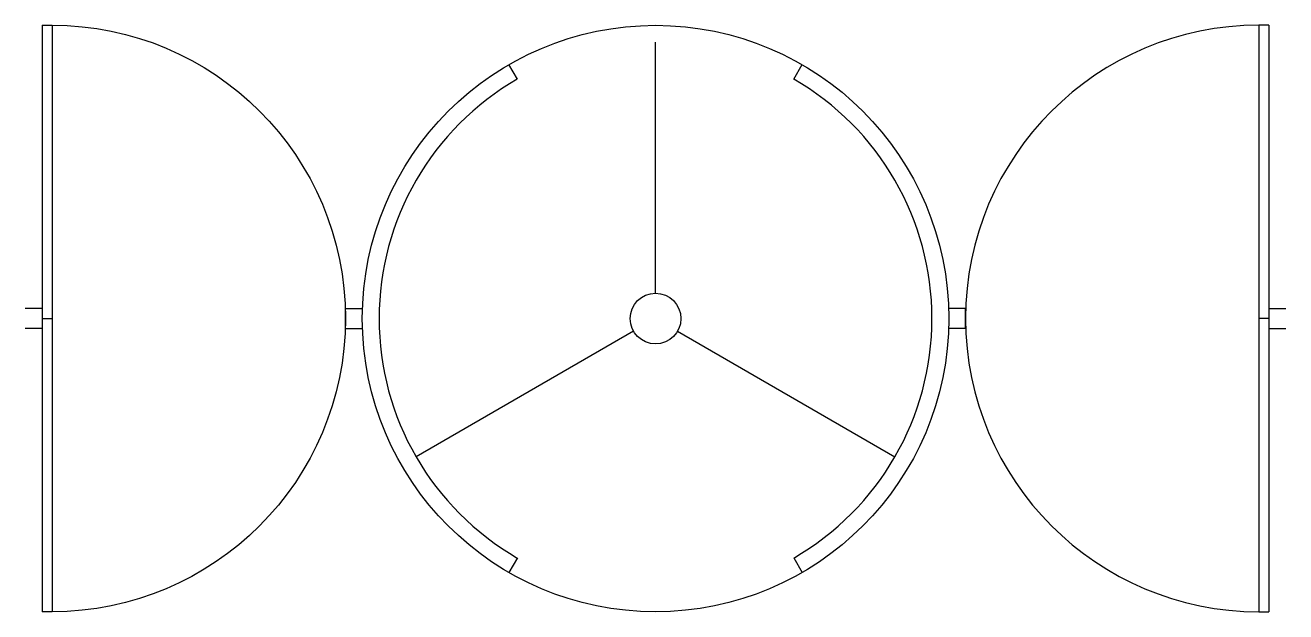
# Model space of a CAD drawing. Header units: inches. Extents: x 4.5 to 5.5, y 3.46 to 3.93.
import ezdxf

# ---------------------------------------------------------------- set-up
doc = ezdxf.new("R2010")
doc.units = ezdxf.units.IN
doc.header["$MEASUREMENT"] = 0

# ---------------------------------------------------------------- blocks, each defined once
blk = doc.blocks.new('P_DRS1D')
for p, q in [((0.05, -0.84), (0.05, 0.9)), ((0.08, 0.9), (0.05, 0.9)), ((0.08, -0.84), (0.08, 0.9)), ((0.05, 0.06), (0, 0.06)), ((0.95, 0.06), (1, 0.06)), ((0.95, 0.06), (0.95, 0)), ((0.05, 0), (0, 0)), ((0.05, 0.03), (0.08, 0.03)), ((0.95, 0), (1, 0)), ((0.05, -0.84), (0.08, -0.84))]:
    blk.add_line(p, q)
blk.add_arc((0.08, 0.03), 0.87, 270, 90)

msp = doc.modelspace()

# ---------------------------------------------------------------- linework, layer by layer
for p, q in [((4.9981, 3.713), (4.9981, 3.9121)), ((4.8885, 3.8827), (4.8818, 3.8943)), ((5.1077, 3.8827), (5.1144, 3.8943)), ((4.9807, 3.6828), (4.8082, 3.5832)), ((5.0155, 3.6828), (5.188, 3.5832)), ((4.8885, 3.503), (4.8818, 3.4914)), ((5.1077, 3.503), (5.1144, 3.4914))]:
    msp.add_line(p, q)
for radius in [0.2326, 0.0201]:
    msp.add_circle((4.9981, 3.6928), radius)
for start, end in [(120, 240), (300, 60)]:
    msp.add_arc((4.9981, 3.6928), 0.2193, start, end)

# ---------------------------------------------------------------- block references
at = {"yscale": 0.267379679144385, "zscale": 0.267379679144385, "rotation": 180}
for p, xscale in [((4.4981, 3.7009), -0.267379679144385), ((5.4981, 3.7009), 0.267379679144385)]:
    msp.add_blockref('P_DRS1D', p, dxfattribs=dict(at, xscale=xscale))

doc.saveas('drawing.dxf')
